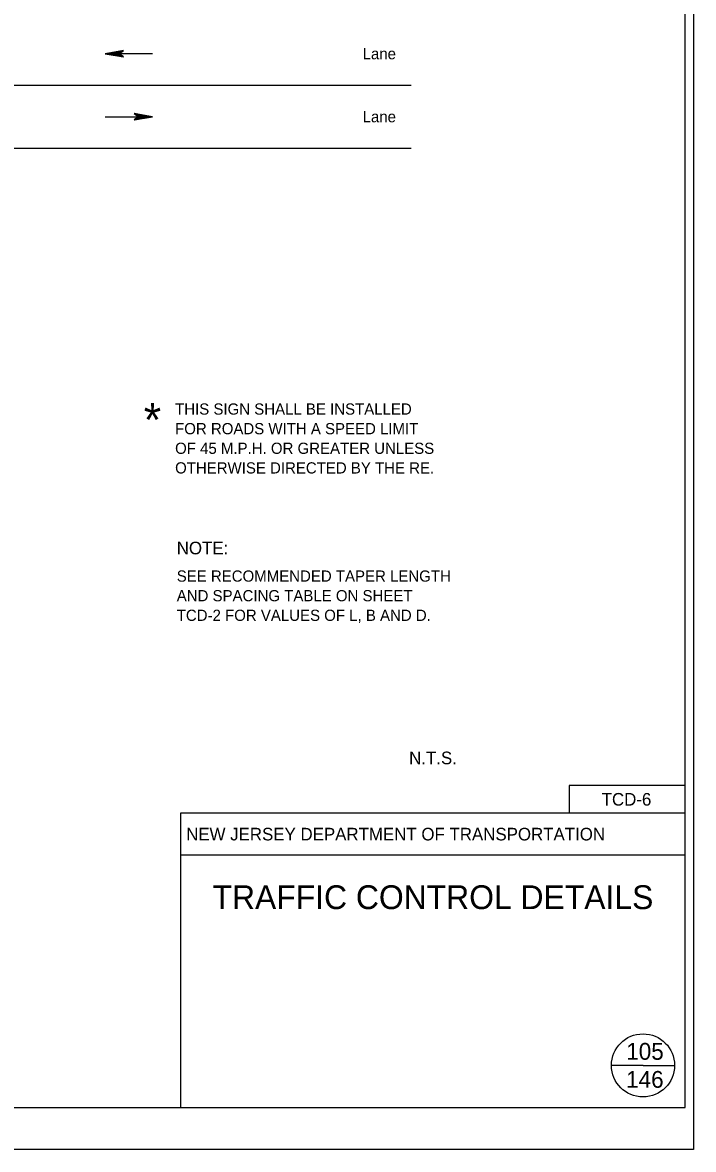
# Model space of a CAD drawing. Extents: x 499945 to 500993, y 499985 to 500645.
# Drawn here: x 500753.7 to 500993, y 499985 to 500387 of the extents above; entities that cross this region are included whole.
import ezdxf

# ---------------------------------------------------------------- set-up
doc = ezdxf.new("R2010")
doc.units = 0
for name, color, linetype in [('1', 7, 'Continuous'), ('24', 7, 'Continuous'), ('41', 7, 'Continuous'), ('5', 7, 'Continuous'), ('63', 7, 'Continuous')]:
    doc.layers.add(name, color=color, linetype=linetype)

msp = doc.modelspace()

# ---------------------------------------------------------------- linework, layer by layer
at = {"layer": '1'}
for p, q in [((500990, 500000), (500990, 500630)), ((500492.96, 500364.69), (500892.27, 500364.69)), ((500525.43, 500342.21), (500892.27, 500342.21)), ((500990, 500114.84), (500948.66, 500114.84)), ((500948.66, 500114.84), (500948.66, 500105)), ((500990, 500105), (500810, 500105)), ((500810, 500105), (500810, 500000)), ((500990, 500090), (500810, 500090)), ((500975, 500015), (500963.75, 500015)), ((500975, 500015), (500986.25, 500015)), ((500000, 500000), (500990, 500000)), ((500993, 499985), (499944.83, 499985))]:
    msp.add_line(p, q, dxfattribs=at)
msp.add_circle((500975, 500015), 11.25, dxfattribs=at)
at = {"layer": '24'}
for p, q in [((500800.07, 500375.93), (500788.14, 500375.93)), ((500783.08, 500353.45), (500795.01, 500353.45))]:
    msp.add_line(p, q, dxfattribs=at)
for points in [[(500783.08, 500375.93), (500789.73, 500374.76), (500788.14, 500375.93), (500789.7, 500377.09), (500783.08, 500375.93), (500783.52, 500375.94), (500789.54, 500374.84), (500788.02, 500375.95), (500789.43, 500377), (500783.76, 500375.96), (500783.98, 500375.93), (500789.14, 500375.01), (500787.98, 500375.94), (500789.17, 500376.85), (500784.09, 500375.93), (500784.31, 500375.96), (500788.81, 500375.15), (500787.94, 500375.93), (500788.83, 500376.74), (500784.95, 500375.97), (500785.32, 500375.96), (500788.48, 500375.32), (500787.87, 500375.91), (500788.53, 500376.57), (500785.39, 500375.93), (500785.75, 500375.91), (500788.12, 500375.5), (500787.66, 500375.97), (500788.16, 500376.42), (500786.07, 500375.93), (500786.41, 500375.9), (500787.83, 500375.63), (500787.6, 500375.95), (500787.99, 500376.3), (500786.58, 500375.93), (500787.51, 500375.71), (500787.38, 500375.96), (500787.78, 500376.22), (500786.81, 500375.97), (500787.42, 500375.81), (500787.17, 500376.01), (500787.46, 500376.13), (500787.17, 500375.95), (500787.32, 500375.91)], [(500800.07, 500353.45), (500793.42, 500354.62), (500795.01, 500353.45), (500793.46, 500352.29), (500800.07, 500353.45), (500799.63, 500353.44), (500793.61, 500354.54), (500795.13, 500353.43), (500793.73, 500352.38), (500799.39, 500353.42), (500799.17, 500353.45), (500794.01, 500354.37), (500795.17, 500353.43), (500793.98, 500352.53), (500799.07, 500353.45), (500798.85, 500353.42), (500794.34, 500354.23), (500795.22, 500353.45), (500794.32, 500352.64), (500798.2, 500353.41), (500797.83, 500353.42), (500794.67, 500354.06), (500795.29, 500353.47), (500794.63, 500352.81), (500797.76, 500353.45), (500797.41, 500353.47), (500795.03, 500353.88), (500795.49, 500353.41), (500795, 500352.96), (500797.08, 500353.45), (500796.75, 500353.48), (500795.32, 500353.75), (500795.56, 500353.43), (500795.17, 500353.08), (500796.57, 500353.45), (500795.64, 500353.67), (500795.78, 500353.42), (500795.37, 500353.16), (500796.34, 500353.41), (500795.73, 500353.57), (500795.98, 500353.37), (500795.69, 500353.25), (500795.98, 500353.43), (500795.83, 500353.47)]]:
    msp.add_lwpolyline(points, dxfattribs=at)
at = {"layer": '41'}
msp.add_line((500969.33, 500109.92), (500969.33, 500109.92), dxfattribs=at)
msp.add_lwpolyline([(499944.83, 500645), (500993, 500645), (500993, 499985), (499944.83, 499985)], close=True, dxfattribs=at)

# ---------------------------------------------------------------- texts
at = {"layer": '1'}
for s, height, p in [('*', 11.99, (500796.89, 500239.33)), ('THIS SIGN SHALL BE INSTALLED', 4, (500808.08, 500247.16)), ('FOR ROADS WITH A SPEED LIMIT', 4, (500808.08, 500240.16)), ('OF 45 M.P.H. OR GREATER UNLESS ', 4, (500808.08, 500233.16)), ('OTHERWISE DIRECTED BY THE RE.', 4, (500808.08, 500226.16)), ('SEE RECOMMENDED TAPER LENGTH', 4, (500808.67, 500187.57)), ('AND SPACING TABLE ON SHEET', 4, (500808.67, 500180.57)), ('TCD-2 FOR VALUES OF L, B AND D.', 4, (500808.67, 500173.57)), ('N.T.S.', 4.5, (500891.56, 500122.44)), ('TCD-6', 4.5, (500960.25, 500107.67)), ('NEW JERSEY DEPARTMENT OF TRANSPORTATION', 4.5, (500812.02, 500095.25)), ('TRAFFIC CONTROL DETAILS', 8.5, (500821.44, 500070.75))]:
    msp.add_text(s, height=height, dxfattribs=at).set_placement(p)
at = {"layer": '5'}
for s, height, p in [('Lane', 4, (500874.98, 500373.93)), ('Lane', 4, (500874.98, 500351.45)), ('NOTE:', 4.5, (500808.67, 500197.32)), ('146', 6, (500968.97, 500007))]:
    msp.add_text(s, height=height, dxfattribs=at).set_placement(p)
at = {"layer": '63'}
msp.add_text('105', height=6, dxfattribs=at).set_placement((500969.02, 500017))

doc.saveas('drawing.dxf')
